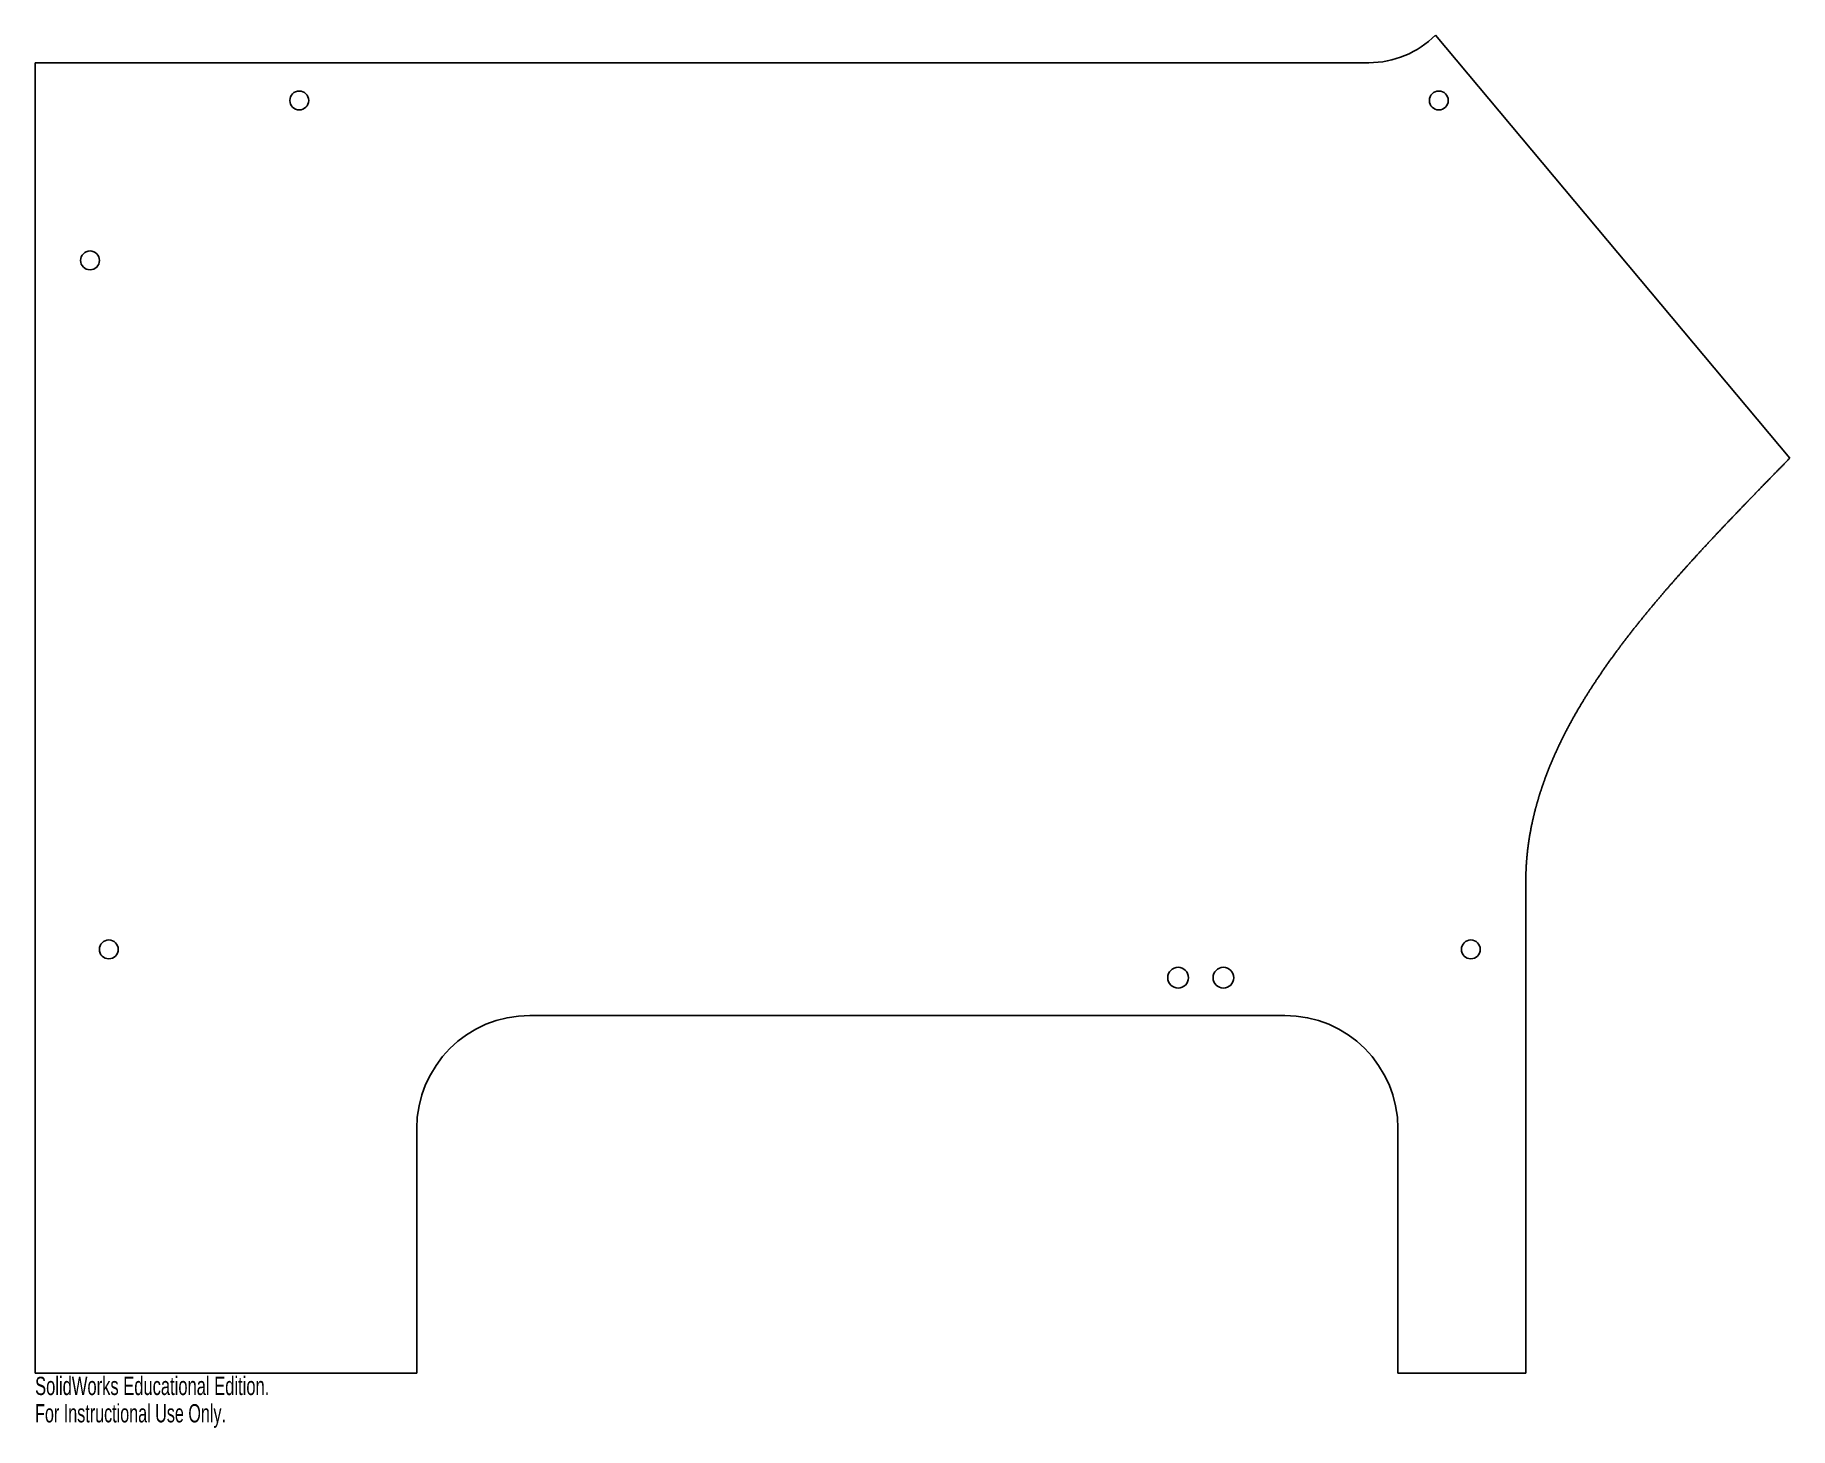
# Model space of a CAD drawing. Extents: x -27 to 19.5, y 23.5 to 60.5.
import ezdxf
from ezdxf.enums import TextEntityAlignment as Align

# ---------------------------------------------------------------- set-up
doc = ezdxf.new("R2010")
doc.units = 0
doc.layers.get('0').update_dxf_attribs({"linetype": 'CONTINUOUS'})

msp = doc.modelspace()

# ---------------------------------------------------------------- linework, layer by layer
at = {"color": 7, "linetype": 'CONTINUOUS'}
for p, q in [((19.5, 49.247), (10.107, 60.452)), ((-27, 59.72), (8.34, 59.72)), ((-27, 59.72), (-27, 25)), ((12.5, 38), (12.5, 25)), ((6.113, 34.478), (-13.887, 34.478)), ((-16.887, 31.478), (-16.887, 25)), ((9.113, 25), (9.113, 31.478)), ((-27, 25), (-16.887, 25)), ((9.113, 25), (12.5, 25))]:
    msp.add_line(p, q, dxfattribs=at)
msp.add_lwpolyline([(19.5, 49.247), (19.486, 49.233), (19.472, 49.218), (19.458, 49.204), (19.444, 49.19), (19.431, 49.176), (19.417, 49.162), (19.403, 49.148), (19.39, 49.134), (19.376, 49.12), (19.363, 49.107), (19.349, 49.093), (19.336, 49.079), (19.323, 49.066), (19.31, 49.052), (19.297, 49.039), (19.284, 49.025), (19.271, 49.012), (19.258, 48.999), (19.245, 48.986), (19.232, 48.973), (19.219, 48.96), (19.207, 48.947), (19.194, 48.934), (19.181, 48.921), (19.169, 48.908), (19.156, 48.895), (19.144, 48.883), (19.132, 48.87), (19.12, 48.857), (19.107, 48.845), (19.095, 48.833), (19.083, 48.82), (19.071, 48.808), (19.059, 48.796), (19.047, 48.783), (19.036, 48.771), (19.024, 48.759), (19.012, 48.747), (19.001, 48.735), (18.989, 48.724), (18.978, 48.712), (18.966, 48.7), (18.955, 48.688), (18.944, 48.677), (18.932, 48.665), (18.921, 48.654), (18.91, 48.642), (18.899, 48.631), (18.888, 48.62), (18.877, 48.609), (18.866, 48.597), (18.855, 48.586), (18.845, 48.575), (18.834, 48.564), (18.823, 48.554), (18.813, 48.543), (18.802, 48.532), (18.792, 48.521), (18.782, 48.511), (18.771, 48.5), (18.761, 48.489), (18.751, 48.479), (18.741, 48.469), (18.731, 48.458), (18.721, 48.448), (18.711, 48.438), (18.701, 48.428), (18.691, 48.418), (18.682, 48.408), (18.672, 48.398), (18.662, 48.388), (18.653, 48.378), (18.643, 48.368), (18.634, 48.359), (18.625, 48.349), (18.615, 48.339), (18.606, 48.33), (18.597, 48.32), (18.588, 48.311), (18.579, 48.302), (18.57, 48.293), (18.561, 48.283), (18.552, 48.274), (18.543, 48.265), (18.535, 48.256), (18.526, 48.247), (18.517, 48.238), (18.509, 48.23), (18.5, 48.221), (18.492, 48.212), (18.484, 48.204), (18.475, 48.195), (18.467, 48.187), (18.459, 48.178), (18.451, 48.17), (18.443, 48.161), (18.435, 48.153), (18.427, 48.145), (18.419, 48.137), (18.411, 48.129), (18.404, 48.121), (18.396, 48.113), (18.389, 48.105), (18.381, 48.097), (18.374, 48.09), (18.366, 48.082), (18.359, 48.074), (18.352, 48.067), (18.344, 48.059), (18.337, 48.052), (18.33, 48.045), (18.323, 48.037), (18.316, 48.03), (18.304, 48.018), (18.293, 48.006), (18.281, 47.994), (18.27, 47.982), (18.258, 47.97), (18.247, 47.958), (18.235, 47.946), (18.223, 47.934), (18.212, 47.922), (18.201, 47.91), (18.189, 47.898), (18.178, 47.886), (18.166, 47.874), (18.155, 47.863), (18.144, 47.851), (18.132, 47.839), (18.121, 47.827), (18.11, 47.815), (18.099, 47.804), (18.087, 47.792), (18.076, 47.78), (18.065, 47.769), (18.054, 47.757), (18.043, 47.745), (18.032, 47.734), (18.021, 47.722), (18.01, 47.711), (17.999, 47.699), (17.988, 47.688), (17.977, 47.676), (17.966, 47.665), (17.955, 47.653), (17.944, 47.642), (17.933, 47.63), (17.922, 47.619), (17.911, 47.608), (17.901, 47.596), (17.89, 47.585), (17.879, 47.574), (17.868, 47.562), (17.858, 47.551), (17.847, 47.54), (17.836, 47.529), (17.826, 47.517), (17.815, 47.506), (17.804, 47.495), (17.794, 47.484), (17.783, 47.473), (17.773, 47.462), (17.762, 47.451), (17.752, 47.44), (17.741, 47.429), (17.731, 47.418), (17.721, 47.407), (17.71, 47.396), (17.7, 47.385), (17.69, 47.374), (17.679, 47.363), (17.669, 47.352), (17.659, 47.341), (17.649, 47.33), (17.638, 47.319), (17.628, 47.309), (17.618, 47.298), (17.608, 47.287), (17.598, 47.276), (17.588, 47.266), (17.578, 47.255), (17.568, 47.244), (17.558, 47.234), (17.548, 47.223), (17.538, 47.212), (17.528, 47.202), (17.518, 47.191), (17.508, 47.181), (17.498, 47.17), (17.488, 47.16), (17.479, 47.149), (17.469, 47.139), (17.459, 47.128), (17.449, 47.118), (17.44, 47.108), (17.43, 47.097), (17.42, 47.087), (17.411, 47.077), (17.401, 47.066), (17.391, 47.056), (17.382, 47.046), (17.372, 47.036), (17.363, 47.025), (17.353, 47.015), (17.344, 47.005), (17.334, 46.995), (17.325, 46.985), (17.316, 46.974), (17.306, 46.964), (17.297, 46.954), (17.287, 46.944), (17.278, 46.934), (17.269, 46.924), (17.26, 46.914), (17.25, 46.904), (17.241, 46.894), (17.232, 46.884), (17.223, 46.875), (17.214, 46.865), (17.205, 46.855), (17.196, 46.845), (17.186, 46.835), (17.177, 46.825), (17.168, 46.816), (17.159, 46.806), (17.15, 46.796), (17.139, 46.784), (17.128, 46.772), (17.117, 46.76), (17.107, 46.748), (17.096, 46.736), (17.085, 46.725), (17.074, 46.713), (17.063, 46.701), (17.052, 46.689), (17.041, 46.677), (17.03, 46.665), (17.02, 46.653), (17.009, 46.642), (16.998, 46.63), (16.987, 46.618), (16.977, 46.606), (16.966, 46.595), (16.955, 46.583), (16.944, 46.571), (16.934, 46.559), (16.923, 46.548), (16.913, 46.536), (16.902, 46.524), (16.891, 46.513), (16.881, 46.501), (16.87, 46.489), (16.86, 46.478), (16.849, 46.466), (16.839, 46.455), (16.828, 46.443), (16.818, 46.431), (16.807, 46.42), (16.797, 46.408), (16.787, 46.397), (16.776, 46.385), (16.766, 46.374), (16.756, 46.362), (16.745, 46.351), (16.735, 46.339), (16.725, 46.328), (16.714, 46.316), (16.704, 46.305), (16.694, 46.294), (16.684, 46.282), (16.673, 46.271), (16.663, 46.259), (16.653, 46.248), (16.643, 46.237), (16.633, 46.225), (16.623, 46.214), (16.613, 46.203), (16.603, 46.191), (16.593, 46.18), (16.583, 46.169), (16.573, 46.158), (16.563, 46.146), (16.553, 46.135), (16.543, 46.124), (16.533, 46.113), (16.523, 46.101), (16.513, 46.09), (16.503, 46.079), (16.493, 46.068), (16.483, 46.057), (16.474, 46.046), (16.464, 46.035), (16.454, 46.023), (16.444, 46.012), (16.434, 46.001), (16.425, 45.99), (16.415, 45.979), (16.405, 45.968), (16.396, 45.957), (16.386, 45.946), (16.376, 45.935), (16.367, 45.924), (16.357, 45.913), (16.348, 45.902), (16.338, 45.891), (16.328, 45.88), (16.319, 45.869), (16.309, 45.858), (16.3, 45.847), (16.29, 45.836), (16.281, 45.826), (16.272, 45.815), (16.262, 45.804), (16.253, 45.793), (16.243, 45.782), (16.234, 45.771), (16.225, 45.761), (16.215, 45.75), (16.206, 45.739), (16.197, 45.728), (16.188, 45.718), (16.178, 45.707), (16.169, 45.696), (16.16, 45.685), (16.151, 45.675), (16.142, 45.664), (16.132, 45.653), (16.123, 45.643), (16.114, 45.632), (16.105, 45.621), (16.096, 45.611), (16.087, 45.6), (16.078, 45.59), (16.069, 45.579), (16.06, 45.568), (16.051, 45.558), (16.042, 45.547), (16.033, 45.537), (16.024, 45.526), (16.014, 45.514), (16.003, 45.502), (15.993, 45.489), (15.983, 45.477), (15.972, 45.465), (15.962, 45.453), (15.952, 45.441), (15.941, 45.428), (15.931, 45.416), (15.921, 45.404), (15.911, 45.392), (15.9, 45.38), (15.89, 45.368), (15.88, 45.356), (15.87, 45.343), (15.86, 45.331), (15.85, 45.319), (15.84, 45.307), (15.83, 45.295), (15.82, 45.283), (15.81, 45.271), (15.8, 45.259), (15.79, 45.247), (15.78, 45.235), (15.77, 45.223), (15.76, 45.211), (15.75, 45.199), (15.74, 45.187), (15.73, 45.175), (15.72, 45.163), (15.71, 45.151), (15.7, 45.139), (15.691, 45.127), (15.681, 45.115), (15.671, 45.103), (15.661, 45.091), (15.652, 45.079), (15.642, 45.067), (15.632, 45.055), (15.623, 45.043), (15.613, 45.032), (15.603, 45.02), (15.594, 45.008), (15.584, 44.996), (15.574, 44.984), (15.565, 44.972), (15.555, 44.96), (15.546, 44.949), (15.536, 44.937), (15.527, 44.925), (15.517, 44.913), (15.508, 44.901), (15.498, 44.89), (15.489, 44.878), (15.479, 44.866), (15.47, 44.854), (15.461, 44.843), (15.451, 44.831), (15.442, 44.819), (15.433, 44.808), (15.423, 44.796), (15.414, 44.784), (15.405, 44.772), (15.396, 44.761), (15.386, 44.749), (15.377, 44.737), (15.368, 44.726), (15.359, 44.714), (15.35, 44.703), (15.34, 44.691), (15.331, 44.679), (15.322, 44.668), (15.313, 44.656), (15.304, 44.645), (15.295, 44.633), (15.286, 44.621), (15.277, 44.61), (15.268, 44.598), (15.259, 44.587), (15.25, 44.575), (15.241, 44.564), (15.232, 44.552), (15.223, 44.541), (15.214, 44.529), (15.205, 44.518), (15.197, 44.506), (15.188, 44.495), (15.179, 44.483), (15.17, 44.472), (15.161, 44.461), (15.153, 44.449), (15.144, 44.438), (15.135, 44.426), (15.126, 44.415), (15.118, 44.404), (15.109, 44.392), (15.1, 44.381), (15.092, 44.369), (15.083, 44.358), (15.075, 44.347), (15.066, 44.335), (15.057, 44.324), (15.049, 44.313), (15.04, 44.301), (15.032, 44.29), (15.023, 44.279), (15.015, 44.268), (15.006, 44.256), (14.998, 44.245), (14.99, 44.234), (14.981, 44.223), (14.973, 44.211), (14.964, 44.2), (14.955, 44.187), (14.945, 44.174), (14.936, 44.162), (14.926, 44.149), (14.917, 44.136), (14.908, 44.123), (14.898, 44.11), (14.889, 44.098), (14.879, 44.085), (14.87, 44.072), (14.861, 44.059), (14.851, 44.047), (14.842, 44.034), (14.833, 44.021), (14.823, 44.009), (14.814, 43.996), (14.805, 43.983), (14.796, 43.97), (14.787, 43.958), (14.777, 43.945), (14.768, 43.932), (14.759, 43.92), (14.75, 43.907), (14.741, 43.894), (14.732, 43.882), (14.723, 43.869), (14.714, 43.856), (14.705, 43.844), (14.696, 43.831), (14.687, 43.819), (14.678, 43.806), (14.669, 43.793), (14.66, 43.781), (14.651, 43.768), (14.642, 43.756), (14.634, 43.743), (14.625, 43.73), (14.616, 43.718), (14.607, 43.705), (14.598, 43.693), (14.59, 43.68), (14.581, 43.668), (14.572, 43.655), (14.564, 43.643), (14.555, 43.63), (14.546, 43.618), (14.538, 43.605), (14.529, 43.593), (14.52, 43.58), (14.512, 43.568), (14.503, 43.555), (14.495, 43.543), (14.486, 43.53), (14.478, 43.518), (14.469, 43.505), (14.461, 43.493), (14.452, 43.48), (14.444, 43.468), (14.436, 43.456), (14.427, 43.443), (14.419, 43.431), (14.411, 43.418), (14.402, 43.406), (14.394, 43.394), (14.386, 43.381), (14.377, 43.369), (14.369, 43.357), (14.361, 43.344), (14.353, 43.332), (14.345, 43.319), (14.337, 43.307), (14.328, 43.295), (14.32, 43.283), (14.312, 43.27), (14.304, 43.258), (14.296, 43.246), (14.288, 43.233), (14.28, 43.221), (14.272, 43.209), (14.264, 43.196), (14.256, 43.184), (14.248, 43.172), (14.24, 43.16), (14.232, 43.147), (14.225, 43.135), (14.217, 43.123), (14.209, 43.111), (14.201, 43.099), (14.193, 43.086), (14.185, 43.074), (14.178, 43.062), (14.17, 43.05), (14.162, 43.038), (14.155, 43.025), (14.147, 43.013), (14.139, 43.001), (14.132, 42.989), (14.124, 42.977), (14.116, 42.965), (14.109, 42.953), (14.101, 42.94), (14.094, 42.928), (14.086, 42.916), (14.079, 42.904), (14.071, 42.892), (14.064, 42.88), (14.056, 42.868), (14.049, 42.856), (14.042, 42.844), (14.034, 42.832), (14.027, 42.82), (14.02, 42.808), (14.012, 42.795), (14.004, 42.782), (13.996, 42.768), (13.988, 42.755), (13.979, 42.741), (13.971, 42.728), (13.963, 42.714), (13.955, 42.7), (13.947, 42.687), (13.939, 42.673), (13.931, 42.66), (13.923, 42.646), (13.915, 42.633), (13.907, 42.619), (13.899, 42.606), (13.891, 42.592), (13.883, 42.579), (13.875, 42.565), (13.867, 42.551), (13.86, 42.538), (13.852, 42.524), (13.844, 42.511), (13.836, 42.497), (13.828, 42.484), (13.821, 42.471), (13.813, 42.457), (13.805, 42.444), (13.798, 42.43), (13.79, 42.417), (13.783, 42.403), (13.775, 42.39), (13.767, 42.376), (13.76, 42.363), (13.752, 42.349), (13.745, 42.336), (13.737, 42.323), (13.73, 42.309), (13.723, 42.296), (13.715, 42.282), (13.708, 42.269), (13.7, 42.256), (13.693, 42.242), (13.686, 42.229), (13.679, 42.215), (13.671, 42.202), (13.664, 42.189), (13.657, 42.175), (13.65, 42.162), (13.643, 42.149), (13.635, 42.135), (13.628, 42.122), (13.621, 42.109), (13.614, 42.095), (13.607, 42.082), (13.6, 42.069), (13.593, 42.055), (13.586, 42.042), (13.579, 42.029), (13.572, 42.015), (13.565, 42.002), (13.558, 41.989), (13.552, 41.975), (13.545, 41.962), (13.538, 41.949), (13.531, 41.936), (13.524, 41.922), (13.518, 41.909), (13.511, 41.896), (13.504, 41.883), (13.498, 41.869), (13.491, 41.856), (13.484, 41.843), (13.478, 41.83), (13.471, 41.816), (13.465, 41.803), (13.458, 41.79), (13.452, 41.777), (13.445, 41.764), (13.439, 41.75), (13.432, 41.737), (13.426, 41.724), (13.419, 41.711), (13.413, 41.698), (13.407, 41.685), (13.4, 41.671), (13.394, 41.658), (13.388, 41.645), (13.381, 41.632), (13.375, 41.619), (13.369, 41.606), (13.363, 41.592), (13.357, 41.579), (13.35, 41.566), (13.344, 41.553), (13.338, 41.54), (13.332, 41.527), (13.326, 41.514), (13.32, 41.501), (13.314, 41.488), (13.308, 41.475), (13.302, 41.461), (13.296, 41.448), (13.29, 41.435), (13.284, 41.422), (13.279, 41.409), (13.273, 41.396), (13.267, 41.383), (13.261, 41.37), (13.255, 41.357), (13.25, 41.344), (13.244, 41.331), (13.238, 41.318), (13.233, 41.305), (13.227, 41.292), (13.221, 41.277), (13.214, 41.263), (13.208, 41.249), (13.202, 41.234), (13.196, 41.22), (13.19, 41.205), (13.184, 41.191), (13.178, 41.177), (13.172, 41.162), (13.166, 41.148), (13.16, 41.133), (13.154, 41.119), (13.148, 41.105), (13.142, 41.09), (13.136, 41.076), (13.13, 41.061), (13.124, 41.047), (13.119, 41.033), (13.113, 41.018), (13.107, 41.004), (13.101, 40.99), (13.096, 40.975), (13.09, 40.961), (13.084, 40.947), (13.079, 40.932), (13.073, 40.918), (13.068, 40.903), (13.062, 40.889), (13.057, 40.875), (13.051, 40.86), (13.046, 40.846), (13.04, 40.832), (13.035, 40.818), (13.03, 40.803), (13.024, 40.789), (13.019, 40.775), (13.014, 40.76), (13.009, 40.746), (13.003, 40.732), (12.998, 40.717), (12.993, 40.703), (12.988, 40.689), (12.983, 40.675), (12.978, 40.66), (12.973, 40.646), (12.968, 40.632), (12.963, 40.617), (12.958, 40.603), (12.953, 40.589), (12.948, 40.575), (12.943, 40.56), (12.938, 40.546), (12.933, 40.532), (12.928, 40.518), (12.924, 40.503), (12.919, 40.489), (12.914, 40.475), (12.909, 40.461), (12.905, 40.446), (12.9, 40.432), (12.895, 40.418), (12.891, 40.404), (12.886, 40.39), (12.882, 40.375), (12.877, 40.361), (12.873, 40.347), (12.868, 40.333), (12.864, 40.318), (12.859, 40.304), (12.855, 40.29), (12.851, 40.276), (12.846, 40.262), (12.842, 40.248), (12.838, 40.233), (12.834, 40.219), (12.829, 40.205), (12.825, 40.191), (12.821, 40.177), (12.817, 40.163), (12.813, 40.148), (12.809, 40.134), (12.805, 40.12), (12.801, 40.106), (12.797, 40.092), (12.793, 40.078), (12.789, 40.064), (12.785, 40.049), (12.781, 40.035), (12.777, 40.021), (12.773, 40.007), (12.769, 39.993), (12.766, 39.979), (12.762, 39.965), (12.758, 39.951), (12.754, 39.936), (12.751, 39.922), (12.747, 39.908), (12.744, 39.894), (12.74, 39.88), (12.736, 39.866), (12.733, 39.852), (12.729, 39.838), (12.726, 39.824), (12.722, 39.81), (12.719, 39.796), (12.716, 39.781), (12.712, 39.767), (12.709, 39.753), (12.706, 39.739), (12.702, 39.725), (12.699, 39.711), (12.696, 39.698), (12.693, 39.683), (12.689, 39.668), (12.686, 39.653), (12.683, 39.639), (12.679, 39.624), (12.676, 39.609), (12.673, 39.594), (12.67, 39.579), (12.666, 39.564), (12.663, 39.549), (12.66, 39.535), (12.657, 39.52), (12.654, 39.505), (12.651, 39.49), (12.648, 39.475), (12.645, 39.461), (12.642, 39.446), (12.639, 39.431), (12.636, 39.416), (12.634, 39.401), (12.631, 39.386), (12.628, 39.372), (12.625, 39.357), (12.623, 39.342), (12.62, 39.327), (12.617, 39.312), (12.615, 39.298), (12.612, 39.283), (12.609, 39.268), (12.607, 39.253), (12.604, 39.238), (12.602, 39.224), (12.6, 39.209), (12.597, 39.194), (12.595, 39.179), (12.592, 39.164), (12.59, 39.15), (12.588, 39.135), (12.585, 39.12), (12.583, 39.105), (12.581, 39.09), (12.579, 39.075), (12.577, 39.061), (12.575, 39.046), (12.572, 39.031), (12.57, 39.016), (12.568, 39.002), (12.566, 38.987), (12.564, 38.972), (12.562, 38.957), (12.561, 38.943), (12.559, 38.928), (12.557, 38.913), (12.555, 38.898), (12.553, 38.884), (12.551, 38.869), (12.55, 38.854), (12.548, 38.84), (12.546, 38.825), (12.545, 38.81), (12.543, 38.796), (12.542, 38.781), (12.54, 38.766), (12.539, 38.751), (12.537, 38.737), (12.536, 38.722), (12.534, 38.707), (12.533, 38.692), (12.531, 38.678), (12.53, 38.663), (12.529, 38.648), (12.527, 38.633), (12.526, 38.618), (12.525, 38.603), (12.524, 38.589), (12.523, 38.574), (12.521, 38.559), (12.52, 38.544), (12.519, 38.529), (12.518, 38.514), (12.517, 38.499), (12.516, 38.484), (12.515, 38.469), (12.514, 38.454), (12.513, 38.439), (12.513, 38.424), (12.512, 38.409), (12.511, 38.394), (12.51, 38.379), (12.509, 38.364), (12.509, 38.349), (12.508, 38.334), (12.507, 38.319), (12.507, 38.304), (12.506, 38.289), (12.505, 38.274), (12.505, 38.259), (12.504, 38.244), (12.504, 38.228), (12.503, 38.213), (12.503, 38.198), (12.503, 38.183), (12.502, 38.168), (12.502, 38.153), (12.502, 38.137), (12.501, 38.122), (12.501, 38.107), (12.501, 38.092), (12.501, 38.076), (12.5, 38.061), (12.5, 38.046), (12.5, 38.031), (12.5, 38.015), (12.5, 38)], dxfattribs=at)
for centre, radius in [((-20, 58.72), 0.25), ((10.196, 58.72), 0.25), ((-25.545, 54.483), 0.25), ((-25.047, 36.227), 0.25), ((11.045, 36.227), 0.25), ((3.288, 35.478), 0.275), ((4.488, 35.478), 0.275)]:
    msp.add_circle(centre, radius, dxfattribs=at)
for centre, radius, start, end in [((8.34, 62.22), 2.5, 270, 315), ((-13.887, 31.478), 3, 90, 180), ((6.113, 31.478), 3, 0, 90)]:
    msp.add_arc(centre, radius, start, end, dxfattribs=at)

# ---------------------------------------------------------------- texts
for s, width, p in [('SolidWorks Educational Edition.', 0.677419, (-27, 24.275)), ('For Instructional Use Only.', 0.661111, (-27, 23.55))]:
    msp.add_text(s, height=0.48336, dxfattribs=dict(at, width=width)).set_placement(p, align=Align.BOTTOM_LEFT)

doc.saveas('drawing.dxf')
